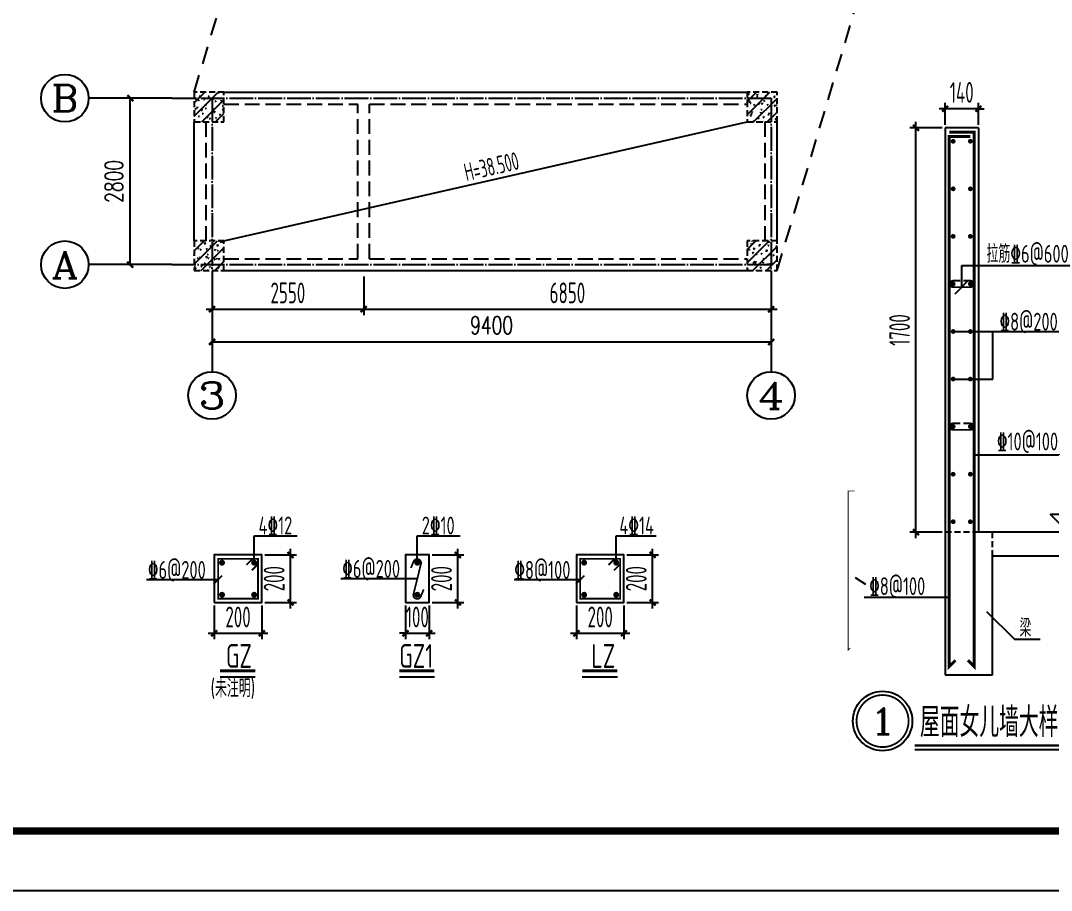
# Model space of a CAD drawing. Extents: x 139600 to 234074, y -135459 to 284050.
# Drawn here: x 156656 to 173988, y 242050 to 256680 of the extents above; entities that cross this region are included whole.
import ezdxf
from ezdxf.enums import TextEntityAlignment as Align

# ---------------------------------------------------------------- set-up
doc = ezdxf.new("R2010")
doc.units = 0
doc.header["$LTSCALE"] = 100
for name, pattern in [('3', [5, 3, -2]), ('DASHED', [0.75, 0.5, -0.25]), ('DASHEDX2', [1.5, 1, -0.5]), ('DOTE', [2.42, 2, -0.2, 0.02, -0.2]), ('HIDDEN', [7, 5, -2])]:
    doc.linetypes.add(name, pattern=pattern)
doc.layers.get('0').update_dxf_attribs({"linetype": 'CONTINUOUS'})
doc.layers.get('Defpoints').update_dxf_attribs({"linetype": 'CONTINUOUS'})
for name, color, linetype in [('AXIS', 3, 'CONTINUOUS'), ('AXIS_TEXT', 7, 'CONTINUOUS'), ('BEAM', 4, 'DASHED'), ('BEAM_CON', 4, 'CONTINUOUS'), ('B板筋标注', 7, 'CONTINUOUS'), ('B板细部尺寸标注', 9, 'CONTINUOUS'), ('COLU', 7, 'CONTINUOUS'), ('DIM', 3, 'CONTINUOUS'), ('DOTE', 8, 'DOTE'), ('D大样&索引', 7, 'CONTINUOUS'), ('REIN', 1, 'CONTINUOUS'), ('THIN', 7, 'CONTINUOUS'), ('T模板通用标注', 7, 'CONTINUOUS'), ('图框', 7, 'CONTINUOUS')]:
    doc.layers.add(name, color=color, linetype=linetype)
doc.styles.add('_TCH_AXIS', font='COMPLEX', dxfattribs={"bigfont": 'GBCBIG'})
doc.styles.add('_TCH_DIM', font='tssdeng.shx', dxfattribs={"width": 0.7, "bigfont": '1.shx'})
doc.styles.add('_TCH_DIM_T3', font='simplex_.ttf', dxfattribs={"width": 0.705882, "bigfont": 'GBCBIG'})
doc.styles.add('COMP', font='COMPLEX', dxfattribs={"bigfont": 'hztxt'})
doc.styles.add('COMPLEX', font='COMPLEX')
doc.styles.add('TSSD_Dimension', font='tssdeng.shx', dxfattribs={"width": 0.62, "bigfont": '1.shx'})
doc.styles.add('TSSD_Rein', font='Tssdeng.shx', dxfattribs={"width": 0.7, "bigfont": '1.shx'})
doc.dimstyles.new('_TCH_ARCH&&100', dxfattribs={"dimtxt": 297.5, "dimasz": 100, "dimexe": 250, "dimexo": 300, "dimgap": 126.25, "dimtad": 1, "dimdec": 0, "dimzin": 0, "dimdsep": 46, "dimtxsty": '_TCH_DIM_T3', "dimblk": 'ARCHTICK', "dimcen": 0.09, "dimclrt": 7, "dimazin": 2, "dimtfac": 1, "dimtdec": 0, "dimtix": 1, "dimtmove": 2, "dimatfit": 3, "dimfxl": 1, "dimtolj": 1, "dimtzin": 0, "dimarcsym": 0})
doc.dimstyles.new('TSSD_100_100$0', dxfattribs={"dimtxt": 350, "dimasz": 150, "dimexe": 100, "dimexo": 50, "dimgap": 100, "dimtad": 1, "dimdec": 0, "dimzin": 0, "dimdsep": 46, "dimtxsty": 'TSSD_Rein', "dimblk": 'OBLIQUE', "dimcen": 0, "dimdle": 100, "dimclrt": 7, "dimadec": 0, "dimazin": 0, "dimtfac": 1, "dimtdec": 0, "dimtix": 1, "dimtmove": 2, "dimatfit": 3, "dimfxl": 250, "dimtolj": 1, "dimtzin": 0, "dimarcsym": 0})
doc.dimstyles.new('TSSD_25_100', dxfattribs={"dimtxt": 350, "dimasz": 100, "dimexe": 100, "dimexo": 50, "dimgap": 100, "dimtad": 1, "dimdec": 0, "dimlfac": 0.25, "dimzin": 0, "dimdsep": 46, "dimtxsty": 'TSSD_Dimension', "dimblk": 'ARCHTICK', "dimcen": 0, "dimdle": 100, "dimclrt": 7, "dimadec": 0, "dimazin": 0, "dimtfac": 1, "dimtdec": 0, "dimtix": 1, "dimtmove": 2, "dimatfit": 3, "dimfxl": 1, "dimtolj": 1, "dimtzin": 0, "dimarcsym": 0})
pattern_1 = [(50, (151475, 3275), (143.452037, -12.550427), [15, -165]), (355, (151475, 3275), (-27.75027, 150.43843), [12, -132]), (100.4514, (151486.95, 3273.95), (115.70188, 137.88791), [12.74804, -140.22842]), (46.1842, (151475, 3315), (213.44821, -33.1038), [22.5, -247.5]), (96.6356, (151492.79, 3312.24), (186.93254, 194.82357), [19.12206, -210.3426]), (351.1842, (151475, 3315), (186.93239, 194.82372), [18, -198]), (21, (151495, 3305), (119.38141, -80.52378), [15, -165]), (326, (151495, 3305), (48.66307, 145.03001), [12, -132]), (71.4514, (151504.95, 3298.29), (168.044526, 64.5061), [12.74804, -140.22842]), (45, (151475, 3275), (-113.13708, 113.13708), [])]

# ---------------------------------------------------------------- blocks, each defined once
blk = doc.blocks.new('_AXISO')
blk.add_circle((0, 0), 0.5)
at = {"layer": 'AXIS_TEXT', "style": 'COMPLEX', "width": 1.041667}
blk.add_attdef('A', text='', height=0.56, dxfattribs=at).set_placement((-0.25, -0.28), (0.25, -0.28), align=Align.FIT)
blk = doc.blocks.new('_ArchTick')
at = {"color": 0, "linetype": 'ByBlock', "const_width": 0.4}
blk.add_lwpolyline([(-0.5, -0.5), (0.5, 0.5)], dxfattribs=at)
blk = doc.blocks.new('*D773')
at = {"layer": 'AXIS', "color": 0, "lineweight": -2}
for p, q in [((158900, 255375), (158250, 255375)), ((158500, 252575), (158500, 255375)), ((158900, 252575), (158250, 252575))]:
    blk.add_line(p, q, dxfattribs=at)
at = {"layer": 'Defpoints', "color": 0}
for p in [(158500, 255375), (159200, 255375), (159200, 252575)]:
    blk.add_point(p, dxfattribs=at)
at = {"layer": 'AXIS', "color": 0, "lineweight": -2, "xscale": 100, "yscale": 100, "zscale": 100}
for p, rotation in [((158500, 255375), 90), ((158500, 252575), 270)]:
    blk.add_blockref('_ArchTick', p, dxfattribs=dict(at, rotation=rotation))
at = {"layer": 'AXIS', "color": 7, "insert": (158224, 253975), "char_height": 297.5, "attachment_point": 5, "rotation": 90, "style": '_TCH_DIM_T3'}
blk.add_mtext('\\A1;2800', dxfattribs=at)
blk = doc.blocks.new('*D774')
at = {"layer": 'AXIS', "color": 0, "lineweight": -2}
for p, q in [((159875, 251775), (159875, 251025)), ((169275, 251775), (169275, 251025)), ((159875, 251275), (169275, 251275))]:
    blk.add_line(p, q, dxfattribs=at)
at = {"layer": 'Defpoints', "color": 0}
for p in [(159875, 252075), (169275, 252075), (169275, 251275)]:
    blk.add_point(p, dxfattribs=at)
at = {"layer": 'AXIS', "color": 0, "lineweight": -2, "xscale": 100, "yscale": 100, "zscale": 100, "rotation": 180}
blk.add_blockref('_ArchTick', (159875, 251275), dxfattribs=at)
at = {"layer": 'AXIS', "color": 0, "lineweight": -2, "xscale": 100, "yscale": 100, "zscale": 100}
blk.add_blockref('_ArchTick', (169275, 251275), dxfattribs=at)
at = {"layer": 'AXIS', "color": 7, "insert": (164575, 251555), "char_height": 297.5, "attachment_point": 5, "style": '_TCH_DIM_T3'}
blk.add_mtext('\\A1;9400', dxfattribs=at)
blk = doc.blocks.new('_INDEX1')
at = {"const_width": 0.035}
blk.add_lwpolyline([(-0.5, 0, 1), (0.5, 0, 1)], format="xyb", close=True, dxfattribs=at)
at = {"style": 'COMP', "width": 2.333333}
blk.add_attdef('1', text='', height=0.5, dxfattribs=at).set_placement((-0.25, -0.25), (0.25, -0.25), align=Align.FIT)
blk = doc.blocks.new('*D1170')
at = {"layer": 'Defpoints', "color": 0}
for p in [(205224, -201687), (205714, -201687), (205714, -208487)]:
    blk.add_point(p, dxfattribs=at)
at = {"layer": 'DIM', "color": 0, "lineweight": -2}
for p, q in [((205664, -201687), (205124, -201687)), ((205224, -208587), (205224, -201587)), ((205664, -208487), (205124, -208487))]:
    blk.add_line(p, q, dxfattribs=at)
at = {"layer": 'DIM', "color": 0, "lineweight": -2, "xscale": 100, "yscale": 100, "zscale": 100}
for p, rotation in [((205224, -201687), 90), ((205224, -208487), 270)]:
    blk.add_blockref('_ArchTick', p, dxfattribs=dict(at, rotation=rotation))
at = {"layer": 'DIM', "color": 7, "insert": (204949, -205087), "char_height": 350, "attachment_point": 5, "rotation": 90, "style": 'TSSD_Dimension'}
blk.add_mtext('\\A1;1700', dxfattribs=at)
blk = doc.blocks.new('*D1171')
at = {"layer": 'Defpoints', "color": 0}
for p in [(205714, -201365), (205714, -201687), (206274, -201687)]:
    blk.add_point(p, dxfattribs=at)
at = {"layer": 'DIM', "color": 0, "lineweight": -2}
for p, q in [((205714, -201365), (205614, -201365)), ((205714, -201637), (205714, -201265)), ((206274, -201365), (205714, -201365)), ((206274, -201637), (206274, -201265)), ((206274, -201365), (206374, -201365))]:
    blk.add_line(p, q, dxfattribs=at)
at = {"layer": 'DIM', "color": 0, "lineweight": -2, "xscale": 100, "yscale": 100, "zscale": 100}
blk.add_blockref('_ArchTick', (205714, -201365), dxfattribs=at)
at = {"layer": 'DIM', "color": 0, "lineweight": -2, "xscale": 100, "yscale": 100, "zscale": 100, "rotation": 180}
blk.add_blockref('_ArchTick', (206274, -201365), dxfattribs=at)
at = {"layer": 'DIM', "color": 7, "insert": (205994, -201090), "char_height": 350, "attachment_point": 5, "style": 'TSSD_Dimension'}
blk.add_mtext('\\A1;140', dxfattribs=at)
blk = doc.blocks.new('A2+1_2')
at = {"layer": '图框'}
blk.add_lwpolyline([(0, 0), (89100, 0), (89100, 42000), (0, 42000)], close=True, dxfattribs=at)
at = {"layer": '图框', "const_width": 120}
blk.add_lwpolyline([(2500, 1000), (88100, 1000), (88100, 41000), (2500, 41000)], close=True, dxfattribs=at)
blk = doc.blocks.new('*D1771')
at = {"layer": 'B板细部尺寸标注', "color": 0, "lineweight": -2}
for p, q in [((162425, 252375), (162425, 251725)), ((169275, 252375), (169275, 251725)), ((162325, 251825), (169375, 251825))]:
    blk.add_line(p, q, dxfattribs=at)
at = {"layer": 'Defpoints', "color": 0}
for p in [(162425, 252625), (169275, 252625), (169275, 251825)]:
    blk.add_point(p, dxfattribs=at)
at = {"layer": 'B板细部尺寸标注', "color": 0, "lineweight": -2, "xscale": 100, "yscale": 100, "zscale": 100, "rotation": 180}
blk.add_blockref('_ArchTick', (162425, 251825), dxfattribs=at)
at = {"layer": 'B板细部尺寸标注', "color": 0, "lineweight": -2, "xscale": 100, "yscale": 100, "zscale": 100}
blk.add_blockref('_ArchTick', (169275, 251825), dxfattribs=at)
at = {"layer": 'B板细部尺寸标注', "color": 7, "insert": (165850, 252100), "char_height": 350, "attachment_point": 5, "style": 'TSSD_Dimension'}
blk.add_mtext('\\A1;6850', dxfattribs=at)
blk = doc.blocks.new('*D1772')
at = {"layer": 'B板细部尺寸标注', "color": 0, "lineweight": -2}
for p, q in [((159875, 252375), (159875, 251725)), ((162425, 252375), (162425, 251725)), ((159775, 251825), (162525, 251825))]:
    blk.add_line(p, q, dxfattribs=at)
at = {"layer": 'Defpoints', "color": 0}
for p in [(159875, 252625), (162425, 252625), (162425, 251825)]:
    blk.add_point(p, dxfattribs=at)
at = {"layer": 'B板细部尺寸标注', "color": 0, "lineweight": -2, "xscale": 100, "yscale": 100, "zscale": 100, "rotation": 180}
blk.add_blockref('_ArchTick', (159875, 251825), dxfattribs=at)
at = {"layer": 'B板细部尺寸标注', "color": 0, "lineweight": -2, "xscale": 100, "yscale": 100, "zscale": 100}
blk.add_blockref('_ArchTick', (162425, 251825), dxfattribs=at)
at = {"layer": 'B板细部尺寸标注', "color": 7, "insert": (161150, 252100), "char_height": 350, "attachment_point": 5, "style": 'TSSD_Dimension'}
blk.add_mtext('\\A1;2550', dxfattribs=at)
blk = doc.blocks.new('*D1821')
at = {"layer": 'Defpoints', "color": 0}
for p in [(163126, 246893), (163526, 246893), (163526, 246374)]:
    blk.add_point(p, dxfattribs=at)
at = {"layer": 'D大样&索引', "color": 0, "lineweight": -2}
for p, q in [((163126, 246843), (163126, 246274)), ((163526, 246843), (163526, 246274)), ((163126, 246374), (163026, 246374)), ((163126, 246374), (163526, 246374)), ((163526, 246374), (163626, 246374))]:
    blk.add_line(p, q, dxfattribs=at)
at = {"layer": 'D大样&索引', "color": 0, "lineweight": -2, "xscale": 100, "yscale": 100, "zscale": 100}
blk.add_blockref('_ArchTick', (163126, 246374), dxfattribs=at)
at = {"layer": 'D大样&索引', "color": 0, "lineweight": -2, "xscale": 100, "yscale": 100, "zscale": 100, "rotation": 180}
blk.add_blockref('_ArchTick', (163526, 246374), dxfattribs=at)
at = {"layer": 'D大样&索引', "color": 7, "insert": (163326, 246649), "char_height": 350, "attachment_point": 5, "style": 'TSSD_Dimension'}
blk.add_mtext('\\A1;100', dxfattribs=at)
blk = doc.blocks.new('*D1822')
at = {"layer": 'Defpoints', "color": 0}
for p in [(163526, 247693), (164008, 247693), (163526, 246893)]:
    blk.add_point(p, dxfattribs=at)
at = {"layer": 'D大样&索引', "color": 0, "lineweight": -2}
for p, q in [((163576, 247693), (164108, 247693)), ((164008, 246793), (164008, 247793)), ((163576, 246893), (164108, 246893))]:
    blk.add_line(p, q, dxfattribs=at)
at = {"layer": 'D大样&索引', "color": 0, "lineweight": -2, "xscale": 100, "yscale": 100, "zscale": 100}
for p, rotation in [((164008, 247693), 90), ((164008, 246893), 270)]:
    blk.add_blockref('_ArchTick', p, dxfattribs=dict(at, rotation=rotation))
at = {"layer": 'D大样&索引', "color": 7, "insert": (163733, 247293), "char_height": 350, "attachment_point": 5, "rotation": 90, "style": 'TSSD_Dimension'}
blk.add_mtext('\\A1;200', dxfattribs=at)
blk = doc.blocks.new('*D1823')
at = {"layer": 'Defpoints', "color": 0}
for p in [(166001, 246893), (166801, 246893), (166801, 246374)]:
    blk.add_point(p, dxfattribs=at)
at = {"layer": 'D大样&索引', "color": 0, "lineweight": -2}
for p, q in [((166001, 246843), (166001, 246274)), ((166801, 246843), (166801, 246274)), ((165901, 246374), (166901, 246374))]:
    blk.add_line(p, q, dxfattribs=at)
at = {"layer": 'D大样&索引', "color": 0, "lineweight": -2, "xscale": 100, "yscale": 100, "zscale": 100, "rotation": 180}
blk.add_blockref('_ArchTick', (166001, 246374), dxfattribs=at)
at = {"layer": 'D大样&索引', "color": 0, "lineweight": -2, "xscale": 100, "yscale": 100, "zscale": 100}
blk.add_blockref('_ArchTick', (166801, 246374), dxfattribs=at)
at = {"layer": 'D大样&索引', "color": 7, "insert": (166401, 246649), "char_height": 350, "attachment_point": 5, "style": 'TSSD_Dimension'}
blk.add_mtext('\\A1;200', dxfattribs=at)
blk = doc.blocks.new('*D1824')
at = {"layer": 'Defpoints', "color": 0}
for p in [(166801, 247693), (167283, 247693), (166801, 246893)]:
    blk.add_point(p, dxfattribs=at)
at = {"layer": 'D大样&索引', "color": 0, "lineweight": -2}
for p, q in [((166851, 247693), (167383, 247693)), ((167283, 246793), (167283, 247793)), ((166851, 246893), (167383, 246893))]:
    blk.add_line(p, q, dxfattribs=at)
at = {"layer": 'D大样&索引', "color": 0, "lineweight": -2, "xscale": 100, "yscale": 100, "zscale": 100}
for p, rotation in [((167283, 247693), 90), ((167283, 246893), 270)]:
    blk.add_blockref('_ArchTick', p, dxfattribs=dict(at, rotation=rotation))
at = {"layer": 'D大样&索引', "color": 7, "insert": (167008, 247293), "char_height": 350, "attachment_point": 5, "rotation": 90, "style": 'TSSD_Dimension'}
blk.add_mtext('\\A1;200', dxfattribs=at)
blk = doc.blocks.new('*D1825')
at = {"layer": 'Defpoints', "color": 0}
for p in [(159912, 246893), (160712, 246893), (160712, 246374)]:
    blk.add_point(p, dxfattribs=at)
at = {"layer": 'D大样&索引', "color": 0, "lineweight": -2}
for p, q in [((159912, 246843), (159912, 246274)), ((160712, 246843), (160712, 246274)), ((159812, 246374), (160812, 246374))]:
    blk.add_line(p, q, dxfattribs=at)
at = {"layer": 'D大样&索引', "color": 0, "lineweight": -2, "xscale": 100, "yscale": 100, "zscale": 100, "rotation": 180}
blk.add_blockref('_ArchTick', (159912, 246374), dxfattribs=at)
at = {"layer": 'D大样&索引', "color": 0, "lineweight": -2, "xscale": 100, "yscale": 100, "zscale": 100}
blk.add_blockref('_ArchTick', (160712, 246374), dxfattribs=at)
at = {"layer": 'D大样&索引', "color": 7, "insert": (160312, 246649), "char_height": 350, "attachment_point": 5, "style": 'TSSD_Dimension'}
blk.add_mtext('\\A1;200', dxfattribs=at)
blk = doc.blocks.new('*D1826')
at = {"layer": 'Defpoints', "color": 0}
for p in [(160712, 247693), (161194, 247693), (160712, 246893)]:
    blk.add_point(p, dxfattribs=at)
at = {"layer": 'D大样&索引', "color": 0, "lineweight": -2}
for p, q in [((160762, 247693), (161294, 247693)), ((161194, 246793), (161194, 247793)), ((160762, 246893), (161294, 246893))]:
    blk.add_line(p, q, dxfattribs=at)
at = {"layer": 'D大样&索引', "color": 0, "lineweight": -2, "xscale": 100, "yscale": 100, "zscale": 100}
for p, rotation in [((161194, 247693), 90), ((161194, 246893), 270)]:
    blk.add_blockref('_ArchTick', p, dxfattribs=dict(at, rotation=rotation))
at = {"layer": 'D大样&索引', "color": 7, "insert": (160919, 247293), "char_height": 350, "attachment_point": 5, "rotation": 90, "style": 'TSSD_Dimension'}
blk.add_mtext('\\A1;200', dxfattribs=at)
blk = doc.blocks.new('A$C40BE4812')
at = {"layer": 'D大样&索引', "linetype": 'ByBlock'}
for p, q in [((510.9, 10386.9), (510.9, 1186.9)), ((1070.9, 10386.9), (510.9, 10386.9)), ((990.9, 10386.9), (990.9, 10386.9)), ((990.9, 10386.9), (990.9, 10386.9)), ((1070.9, 10386.9), (1070.9, 3586.9)), ((4510.9, 3586.9), (1070.9, 3586.9)), ((1310.9, 1186.9), (1310.9, 3186.9)), ((1310.9, 3186.9), (4510.9, 3186.9)), ((510.9, 1186.9), (510.9, 1186.9)), ((510.9, 1186.9), (510.9, 1186.9)), ((510.9, 1186.9), (1310.9, 1186.9))]:
    blk.add_line(p, q, dxfattribs=at)
at = {"layer": 'D大样&索引'}
for p, q in [((791.2, 7707.4), (791.2, 8073)), ((791.2, 8073), (2642, 8073)), ((680.7, 7597), (901.7, 7817.7)), ((646.9, 6962.4), (2453.9, 6962.4)), ((1316.6, 6162.4), (1316.6, 6962.4)), ((646.9, 6162.4), (1316.6, 6162.4)), ((2655.1, 5192.1), (2973, 5391.3)), ((2557.1, 4883.6), (1000.9, 4883.6)), ((-823.6, 2705.6), (-996.9, 2818.7)), ((580.9, 2487.5), (-850.3, 2487.5)), ((1206, 2252.6), (1677.1, 1785.8)), ((1677.1, 1785.8), (2108.5, 1785.8))]:
    blk.add_line(p, q, dxfattribs=at)
at = {"layer": 'D大样&索引', "linetype": 'DASHEDX2'}
for p, q in [((1070.9, 3586.9), (510.9, 3586.9)), ((1310.9, 3186.9), (1310.9, 3586.9))]:
    blk.add_line(p, q, dxfattribs=at)
at = {"layer": 'D大样&索引', "color": 6}
blk.add_lwpolyline([(3717.9, 3886.9), (2284.7, 3886.9), (2584.7, 3586.9), (2884.7, 3886.9)], dxfattribs=at)
at = {"layer": 'D大样&索引', "const_width": 40}
blk.add_lwpolyline([(0, 0), (2532, 0)], dxfattribs=at)
at = {"layer": 'D大样&索引'}
blk.add_lwpolyline([(0, -70.1), (2532, -70.1)], dxfattribs=at)
at = {"layer": 'REIN'}
for points, const_width in [([(580.9, 10316.9), (1000.9, 10316.9), (1000.9, 1326.9), (894.8, 1433)], 50), ([(686.9, 1433), (580.9, 1326.9), (580.9, 10240.4), (936.1, 10240.4)], 50), ([(2975.5, 7222.8), (3101.5, 7222.8), (3101.5, 4525.8), (3069.7, 4557.6)], 15), ([(-1085.9, 1637.6), (-1117.7, 1605.8), (-1117.7, 4279.9), (-1011.1, 4279.9)], 15)]:
    blk.add_lwpolyline(points, dxfattribs=dict(at, const_width=const_width))
at = {"layer": 'REIN', "const_width": 40}
for points in [[(666.9, 10162.4, -1), (626.9, 10162.4, -1)], [(915.5, 10162.4, 1), (955.5, 10162.4, 1)], [(666.9, 9362.4, -1), (626.9, 9362.4, -1)], [(915.5, 9362.4, 1), (955.5, 9362.4, 1)], [(666.9, 8562.4, -1), (626.9, 8562.4, -1)], [(915.5, 8562.4, 1), (955.5, 8562.4, 1)], [(666.9, 7762.4, -1), (626.9, 7762.4, -1)], [(915.5, 7762.4, 1), (955.5, 7762.4, 1)], [(666.9, 6962.4, -1), (626.9, 6962.4, -1)], [(915.5, 6962.4, 1), (955.5, 6962.4, 1)], [(666.9, 6162.4, -1), (626.9, 6162.4, -1)], [(915.5, 6162.4, 1), (955.5, 6162.4, 1)], [(666.9, 5362.4, -1), (626.9, 5362.4, -1)], [(915.5, 5362.4, 1), (955.5, 5362.4, 1)], [(666.9, 4562.4, -1), (626.9, 4562.4, -1)], [(915.5, 4562.4, 1), (955.5, 4562.4, 1)], [(666.9, 3762.4, -1), (626.9, 3762.4, -1)], [(915.5, 3762.4, 1), (955.5, 3762.4, 1)]]:
    blk.add_lwpolyline(points, format="xyb", close=True, dxfattribs=at)
at = {"layer": 'REIN', "const_width": 30}
for points in [[(766.9, 7817.4), (646.9, 7817.4, 1), (646.9, 7707.4), (935.5, 7707.4, 1), (935.5, 7817.4), (815.5, 7817.4)], [(766.9, 5417.4), (646.9, 5417.4, 1), (646.9, 5307.4), (935.5, 5307.4, 1), (935.5, 5417.4), (815.5, 5417.4)]]:
    blk.add_lwpolyline(points, format="xyb", dxfattribs=at)
at = {"layer": 'THIN'}
blk.add_lwpolyline([(4510.9, 2906.9), (4510.9, 3256.9), (4290.9, 3326.9), (4730.9, 3446.9), (4510.9, 3516.9), (4510.9, 3866.9)], dxfattribs=at)
at = {"layer": 'D大样&索引', "style": 'TSSD_Rein', "width": 0.7}
blk.add_text('拉筋%%1326@600', height=300, rotation=360, dxfattribs=at).set_placement((1209, 8120.1))
for s, height, p in [('%%1328@200', 300, (1425.2, 6977.9)), ('%%13210@100', 300, (1381.7, 4962.7)), ('%%1328@100', 300, (-766.2, 2529)), ('梁', 300, (1762.2, 1828)), ('屋面女儿墙大样', 500, (89.4, 139.8))]:
    blk.add_text(s, height=height, dxfattribs=at).set_placement(p)
at = {"layer": 'D大样&索引', "color": 6, "style": '_TCH_DIM', "width": 0.705882}
blk.add_text('相应板面标高', height=300, rotation=359.99999, dxfattribs=at).set_placement((2445.1, 3924.9))
at = {"layer": 'DIM'}
dim = blk.add_linear_dim(base=(510.9, 10709.3), p1=(1070.9, 10386.9), p2=(510.9, 10386.9), dimstyle='TSSD_25_100', dxfattribs=at)
dim.commit()
dim.dimension.update_dxf_attribs({"geometry": '*D1171', "text_midpoint": (790.9, 10984.3), "insert": (-205203.1, 212074.1)})
dim = blk.add_linear_dim(base=(21.1, 10386.9), p1=(510.9, 3586.9), p2=(510.9, 10386.9), angle=90, dimstyle='TSSD_25_100', dxfattribs=at)
dim.commit()
dim.dimension.update_dxf_attribs({"geometry": '*D1170', "text_midpoint": (-253.9, 6986.9), "insert": (-205203.1, 212074.1)})

msp = doc.modelspace()

# ---------------------------------------------------------------- hatches: boundary and pattern name
at = {"layer": 'COLU'}
h = msp.add_hatch(dxfattribs=at)
h.set_pattern_fill('ARMOREDW', color=251, scale=20, style=0)
h.set_pattern_definition(pattern_1)
h.paths.add_polyline_path([(160075, 254975), (160075, 255475), (159575, 255475), (159575, 254975)])
h = msp.add_hatch(dxfattribs=at)
h.set_pattern_fill('ARMOREDW', color=251, scale=20, style=0)
h.set_pattern_definition(pattern_1)
h.paths.add_polyline_path([(169375, 254975), (169375, 255475), (168875, 255475), (168875, 254975)])
h = msp.add_hatch(dxfattribs=at)
h.set_pattern_fill('ARMOREDW', color=251, scale=20, style=0)
h.set_pattern_definition(pattern_1)
h.paths.add_polyline_path([(160075, 252475), (160075, 252975), (159575, 252975), (159575, 252475)])
h = msp.add_hatch(dxfattribs=at)
h.set_pattern_fill('ARMOREDW', color=251, scale=20, style=0)
h.set_pattern_definition(pattern_1)
h.paths.add_polyline_path([(169375, 252475), (169375, 252975), (168875, 252975), (168875, 252475)])

# ---------------------------------------------------------------- linework, layer by layer
at = {"layer": 'AXIS'}
for p, q in [((159200, 255375), (157800, 255375)), ((159200, 252575), (157800, 252575)), ((159875, 252075), (159875, 250775)), ((169275, 252075), (169275, 250775))]:
    msp.add_line(p, q, dxfattribs=at)
at = {"layer": 'BEAM', "linetype": 'HIDDEN', "ltscale": 0.5}
for p, q in [((160075, 255275), (162325, 255275)), ((162325, 252675), (162325, 255275)), ((162525, 255275), (168875, 255275)), ((162525, 252675), (162525, 255275)), ((159775, 252975), (159775, 254975)), ((169175, 252975), (169175, 254975)), ((160075, 252675), (162325, 252675)), ((162525, 252675), (168875, 252675))]:
    msp.add_line(p, q, dxfattribs=at)
at = {"layer": 'BEAM_CON'}
for p, q in [((160075, 255475), (168875, 255475)), ((159575, 252975), (159575, 254975)), ((169375, 252975), (169375, 254975)), ((160075, 252475), (168875, 252475))]:
    msp.add_line(p, q, dxfattribs=at)
at = {"layer": 'B板筋标注'}
msp.add_line((160075, 252975), (168875, 254975), dxfattribs=at)
at = {"layer": 'COLU', "linetype": 'DASHEDX2'}
for points in [[(160075, 254975), (160075, 255475), (159575, 255475), (159575, 254975)], [(169375, 254975), (169375, 255475), (168875, 255475), (168875, 254975)], [(160075, 252475), (160075, 252975), (159575, 252975), (159575, 252475)], [(169375, 252475), (169375, 252975), (168875, 252975), (168875, 252475)]]:
    msp.add_lwpolyline(points, close=True, dxfattribs=at)
at = {"layer": 'DOTE', "ltscale": 2}
for p, q in [((159200, 255375), (169275, 255375)), ((159875, 255375), (159875, 252075)), ((169275, 255375), (169275, 252075)), ((159200, 252575), (169275, 252575))]:
    msp.add_line(p, q, dxfattribs=at)
at = {"layer": 'D大样&索引'}
for p, q in [((160582.2, 248012.5), (161304, 248012.5)), ((160582.2, 247562.5), (160582.2, 248012.5)), ((163325.9, 248012.5), (164047.8, 248012.5)), ((163325.9, 247562.5), (163325.9, 248012.5)), ((166670.9, 248012.5), (167339.8, 248012.5)), ((166670.9, 247562.5), (166670.9, 248012.5)), ((159907.4, 247204.5), (160047, 247344)), ((165996.2, 247204.5), (166135.7, 247344)), ((159977.2, 247274.2), (158775, 247274.2)), ((163325.9, 247292.5), (162042.5, 247292.5)), ((166065.9, 247274.2), (164955.7, 247274.2)), ((160010.8, 245642), (160600.9, 245642)), ((163023.9, 245642), (163614, 245642)), ((166099.6, 245642), (166689.7, 245642))]:
    msp.add_line(p, q, dxfattribs=at)
for points in [[(159912.2, 246892.5), (160712.2, 246892.5), (160712.2, 247692.5), (159912.2, 247692.5)], [(163125.9, 246892.5), (163525.9, 246892.5), (163525.9, 247692.5), (163125.9, 247692.5)], [(166000.9, 246892.5), (166800.9, 246892.5), (166800.9, 247692.5), (166000.9, 247692.5)]]:
    msp.add_lwpolyline(points, close=True, dxfattribs=at)
at = {"layer": 'D大样&索引', "const_width": 50}
for points in [[(160010.8, 245742.1), (160600.9, 245742.1)], [(163023.9, 245742.1), (163614, 245742.1)], [(166099.6, 245742.1), (166689.7, 245742.1)]]:
    msp.add_lwpolyline(points, dxfattribs=at)
at = {"layer": 'D大样&索引'}
msp.add_circle((171149.3, 244898.3), 500, dxfattribs=at)
at = {"layer": 'REIN', "color": 1, "const_width": 30}
for points in [[(160451.4, 247523.6), (160555.3, 247627.5), (160647.2, 247627.5), (160647.2, 246957.5), (159977.2, 246957.5), (159977.2, 247627.5), (160647.2, 247627.5), (160647.2, 247535.7), (160543.3, 247431.7)], [(166540.1, 247523.6), (166644.1, 247627.5), (166735.9, 247627.5), (166735.9, 246957.5), (166065.9, 246957.5), (166065.9, 247627.5), (166735.9, 247627.5), (166735.9, 247535.7), (166632.1, 247431.7)]]:
    msp.add_lwpolyline(points, dxfattribs=at)
at = {"layer": 'REIN', "color": 1, "const_width": 50}
for points in [[(160017.2, 247562.5, 1), (160067.2, 247562.5, 1)], [(160557.2, 247562.5, 1), (160607.2, 247562.5, 1)], [(163300.9, 247562.5, 1), (163350.9, 247562.5, 1)], [(166105.9, 247562.5, 1), (166155.9, 247562.5, 1)], [(166645.9, 247562.5, 1), (166695.9, 247562.5, 1)], [(160017.2, 247022.5, -1), (160067.2, 247022.5, -1)], [(160557.2, 247022.5, -1), (160607.2, 247022.5, -1)], [(163300.9, 247022.5, -1), (163350.9, 247022.5, -1)], [(166105.9, 247022.5, -1), (166155.9, 247022.5, -1)], [(166645.9, 247022.5, -1), (166695.9, 247022.5, -1)]]:
    msp.add_lwpolyline(points, format="xyb", close=True, dxfattribs=at)
at = {"layer": 'REIN', "const_width": 30}
msp.add_lwpolyline([(163218.5, 247472), (163264.2, 247582.9, -0.9308947), (163387.7, 247542.1), (163264.2, 247042.9, 1.0742353), (163387.7, 247002.1), (163433.4, 247113)], format="xyb", dxfattribs=at)
at = {"layer": 'T模板通用标注', "linetype": '3'}
for p, q in [((159575, 255475), (162300, 264600)), ((169375, 252475), (172100, 261600))]:
    msp.add_line(p, q, dxfattribs=at)

# ---------------------------------------------------------------- block references
msp.add_blockref('A2+1_2', (139600, 242050))
at = {"layer": 'AXIS'}
ref = msp.add_blockref('_AXISO', (157400, 255375), dxfattribs=dict(at, xscale=800, yscale=800, zscale=800))
ref.add_attrib('A', 'B', dxfattribs={"layer": 'AXIS_TEXT', "height": 452.5, "style": '_TCH_AXIS', "width": 1.235294}).set_placement((157173.7, 255148.7), (157626.3, 255148.7), align=Align.FIT)
ref = msp.add_blockref('_AXISO', (157400, 252575), dxfattribs=dict(at, xscale=800, yscale=800, zscale=800))
ref.add_attrib('A', 'A', dxfattribs={"layer": 'AXIS_TEXT', "height": 452.5, "style": '_TCH_AXIS', "width": 1.166667}).set_placement((157173.7, 252348.7), (157626.3, 252348.7), align=Align.FIT)
ref = msp.add_blockref('_AXISO', (159875, 250375), dxfattribs=dict(at, xscale=800, yscale=800, zscale=800))
ref.add_attrib('A', '3', dxfattribs={"layer": 'AXIS_TEXT', "height": 452.5, "style": '_TCH_AXIS', "width": 1.5}).set_placement((159648.7, 250148.7), (160101.3, 250148.7), align=Align.FIT)
ref = msp.add_blockref('_AXISO', (169275, 250375), dxfattribs=dict(at, xscale=800, yscale=800, zscale=800))
ref.add_attrib('A', '4', dxfattribs={"layer": 'AXIS_TEXT', "height": 452.5, "style": '_TCH_AXIS', "width": 1.3125}).set_placement((169048.7, 250148.7), (169501.3, 250148.7), align=Align.FIT)
at = {"layer": 'D大样&索引'}
msp.add_blockref('A$C40BE4812', (171689.1, 244488.1), dxfattribs=at)
ref = msp.add_blockref('_INDEX1', (171149.3, 244898.3), dxfattribs=dict(at, xscale=-875, yscale=875))
ref.add_attrib('1', '1', dxfattribs={"layer": '0', "height": 437.5, "style": 'COMP', "width": 2.333333}).set_placement((170930.5, 244679.5), (171368, 244679.5), align=Align.FIT)

# ---------------------------------------------------------------- texts
at = {"layer": 'B板筋标注', "style": 'TSSD_Rein', "oblique": 360, "width": 0.6}
msp.add_text('H=38.500', height=300, rotation=12.80427, dxfattribs=at).set_placement((164154.2, 253977.4))
at = {"layer": 'D大样&索引', "style": 'TSSD_Rein', "width": 0.7}
for s, p in [('4%%13212', (160656.8, 248336.9)), ('2%%13210', (163400.5, 248336.9)), ('4%%13214', (166723.2, 248336.9)), ('%%1326@200', (158795.1, 247590.5)), ('%%1326@200', (162062.6, 247608.8)), ('%%1328@100', (164956.9, 247590.5)), ('(未注明)', (159851.2, 245600))]:
    msp.add_text(s, height=300, dxfattribs=at).set_placement(p, align=Align.TOP_LEFT)
for s, p in [('GZ', (160108.6, 245793.3)), ('GZ1', (163021.7, 245793.3)), ('LZ', (166252.6, 245793.3))]:
    msp.add_text(s, height=400, dxfattribs=at).set_placement(p)

# ---------------------------------------------------------------- dimensions: what is measured, and where the dimension line sits
at = {"layer": 'AXIS'}
for p1, p2, distance, picture, middle in [((159200, 252575), (159200, 255375), 700, '*D773', (158223.6, 253975)), ((159875, 252075), (169275, 252075), -800, '*D774', (164575, 251554.8))]:
    dim = msp.add_aligned_dim(p1=p1, p2=p2, distance=distance, dimstyle='_TCH_ARCH&&100', dxfattribs=at)
    dim.commit()
    dim.dimension.update_dxf_attribs({"geometry": picture, "text_midpoint": middle})
at = {"layer": 'B板细部尺寸标注'}
for p1, p2, picture, middle in [((159875, 252625), (162425, 252625), '*D1772', (161150, 252100)), ((162425, 252625), (169275, 252625), '*D1771', (165850, 252100))]:
    dim = msp.add_aligned_dim(p1=p1, p2=p2, distance=-800, dimstyle='TSSD_100_100$0', override={"dimasz": 100, "dimexo": 250, "dimtxsty": 'TSSD_Dimension', "dimblk": 'ArchTick', "dimblk1": 'ArchTick', "dimblk2": 'ArchTick'}, dxfattribs=at)
    dim.commit()
    dim.dimension.update_dxf_attribs({"geometry": picture, "text_midpoint": middle})
at = {"layer": 'D大样&索引'}
for base, p1, p2, picture, middle in [((161193.9, 247692.5), (160712.2, 246892.5), (160712.2, 247692.5), '*D1826', (160918.9, 247292.5)), ((164007.6, 247692.5), (163525.9, 246892.5), (163525.9, 247692.5), '*D1822', (163732.6, 247292.5)), ((167282.6, 247692.5), (166800.9, 246892.5), (166800.9, 247692.5), '*D1824', (167007.6, 247292.5))]:
    dim = msp.add_linear_dim(base=base, p1=p1, p2=p2, angle=90, dimstyle='TSSD_25_100', dxfattribs=at)
    dim.commit()
    dim.dimension.update_dxf_attribs({"geometry": picture, "text_midpoint": middle})
for base, p1, p2, picture, middle in [((160712.2, 246373.8), (159912.2, 246892.5), (160712.2, 246892.5), '*D1825', (160312.2, 246648.8)), ((163525.9, 246373.8), (163125.9, 246892.5), (163525.9, 246892.5), '*D1821', (163325.9, 246648.8)), ((166800.9, 246373.8), (166000.9, 246892.5), (166800.9, 246892.5), '*D1823', (166400.9, 246648.8))]:
    dim = msp.add_linear_dim(base=base, p1=p1, p2=p2, dimstyle='TSSD_25_100', dxfattribs=at)
    dim.commit()
    dim.dimension.update_dxf_attribs({"geometry": picture, "text_midpoint": middle})

doc.saveas('drawing.dxf')
